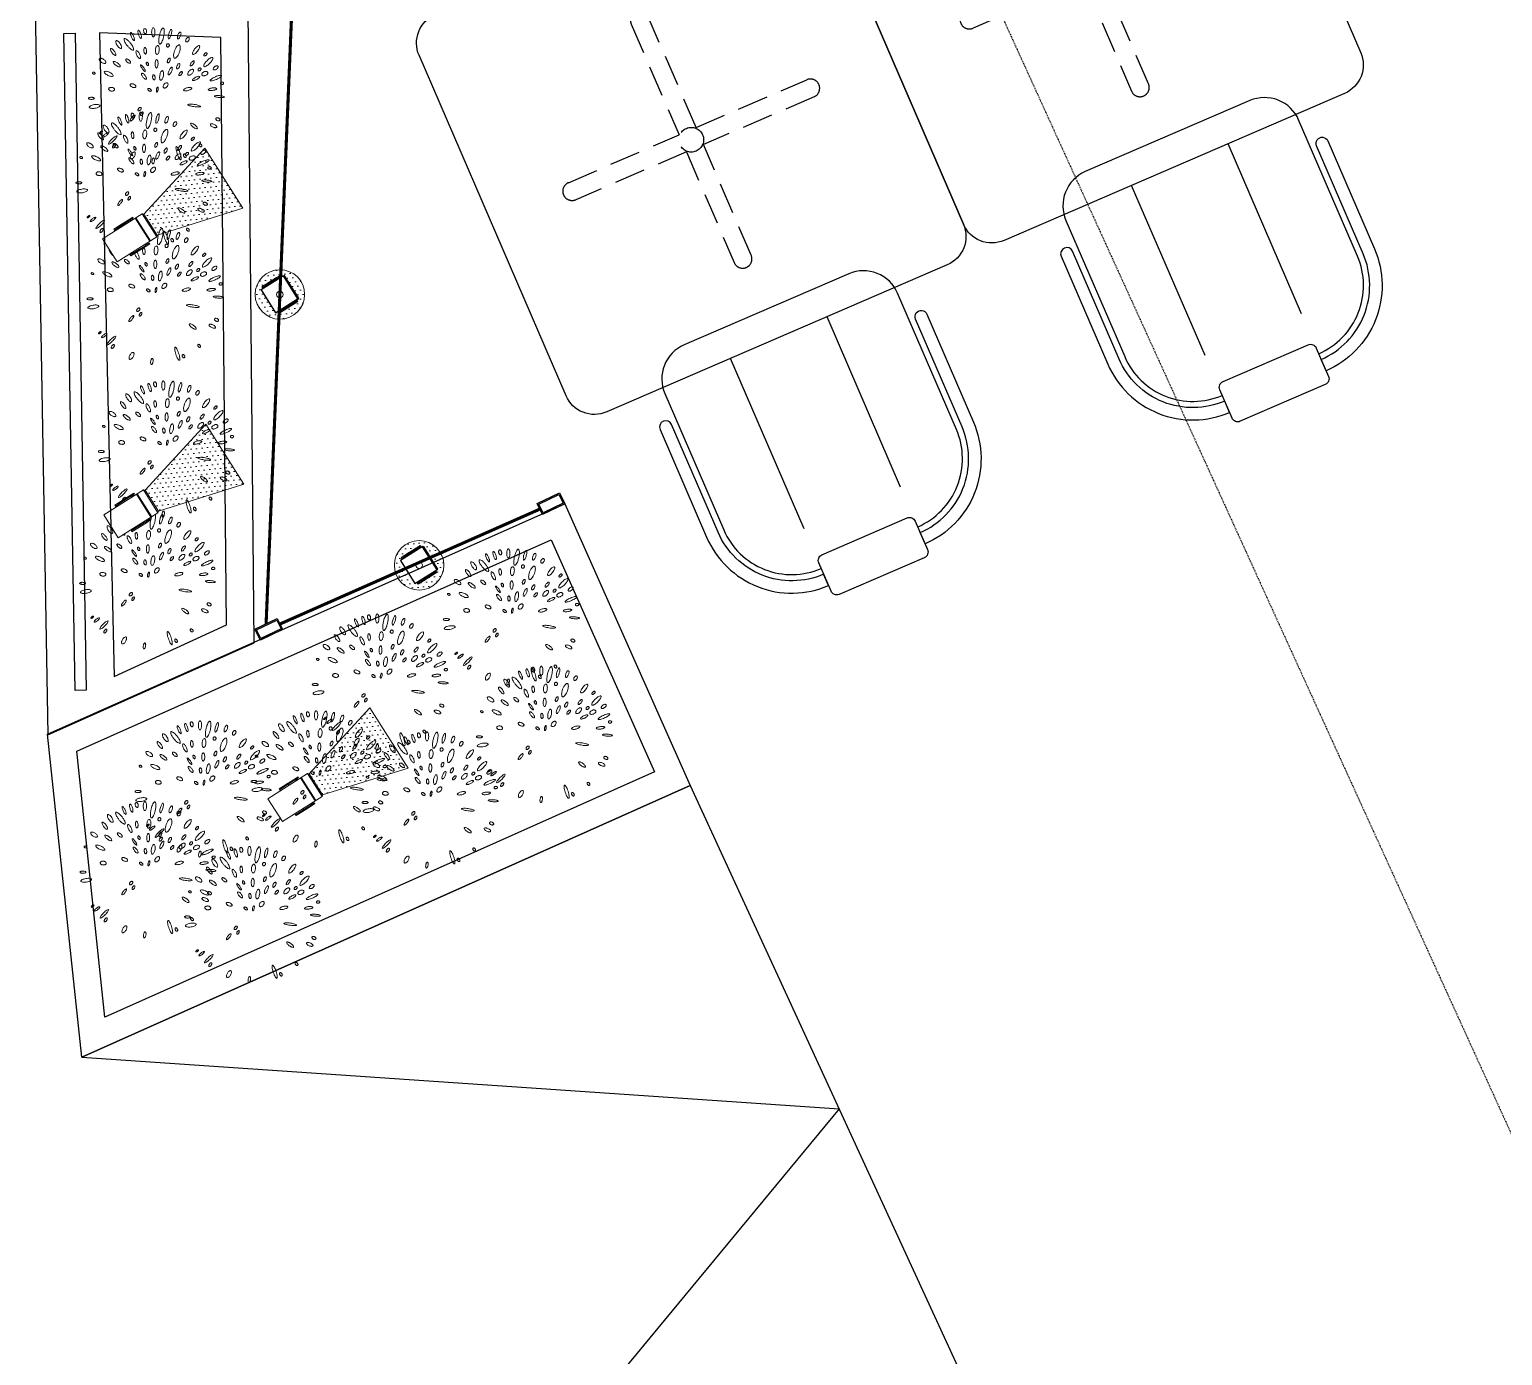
# Model space of a CAD drawing. Header units: millimetres. Extents: x 2562 to 7288, y 778 to 5635.
# Drawn here: x 3466.4 to 3704.7, y 1514.9 to 1729.4 of the extents above; entities that cross this region are included whole.
import ezdxf

# ---------------------------------------------------------------- set-up
doc = ezdxf.new("R2010")
doc.units = ezdxf.units.MM
doc.set_wipeout_variables(frame=1)
doc.linetypes.add('HIDDEN', pattern=[0.375, 0.25, -0.125])
doc.linetypes.add('x-ref_base plan 1$0$C2-A104-16$0$HIDDEN', pattern=[0.375, 0.25, -0.125])
for name, color, linetype in [('0-gnl-gor2', 6, 'Continuous'), ('0-gnl-gor3', 252, 'Continuous'), ('0-gnl-gor5', 254, 'Continuous'), ('0-gnl-merdiven', 6, 'Continuous'), ('0-gnl-ust', 191, 'HIDDEN'), ('2-tef-aksesuar', 30, 'Continuous'), ('2-tef-sabit', 251, 'Continuous'), ('yeni string aydinlatma', 30, 'Continuous')]:
    doc.layers.add(name, color=color, linetype=linetype)
doc.layers.add('ONOFF_LI-11', color=7, linetype='Continuous', lineweight=0, true_color=0xcc33a1)
doc.layers.add('x-ref_base plan 1$0$SHG-LANDSCAPING', color=252, linetype='Continuous', lineweight=18)
doc.linetypes.add('ZIGZAG', pattern='A,0.00254,-5.08,[131,ltypeshp.shx,S=5.08,R=0,X=-5.08,Y=0],-10.16,[131,ltypeshp.shx,S=5.08,R=180,X=5.08,Y=0],-5.08', length=20.32254)

# ---------------------------------------------------------------- blocks, each defined once
blk = doc.blocks.new('LI-11')
blk.add_wipeout([(-2.2, 3.19), (2.2, 3.19), (2.2, 0.81), (2.56, 0.81), (2.56, -2.83), (2.41, -2.83), (2.41, -2.56), (2.2, -2.56), (2.2, -4.41), (2, -4.61), (-2, -4.61), (-2.2, -4.41), (-2.2, -2.61), (-2.4, -2.61), (-2.4, -2.83), (-2.55, -2.83), (-2.56, 0.81), (-2.2, 0.81)]).dxf.layer = 'ONOFF_LI-11'
at = {"layer": 'ONOFF_LI-11', "ltscale": 3, "true_color": 0xf4cd0b}
h = blk.add_hatch(dxfattribs=at)
h.set_pattern_fill('DOTS', color=40, scale=0.5)
h.paths.add_polyline_path([(-5.75, -18.62), (5.75, -18.62), (2, -4.61), (-2, -4.61)])
at = {"layer": 'ONOFF_LI-11', "color": 251, "ltscale": 3}
for p, q in [((-2.2, 0.81), (-2.56, 0.81)), ((-2.56, 0.81), (-2.56, -0.81)), ((2.2, 0.81), (2.56, 0.81)), ((2.56, 0.81), (2.56, -0.81)), ((-2.2, -0.81), (-2.39, -0.81)), ((2.2, -0.81), (2.39, -0.81)), ((2.41, -1.95), (2.56, -1.95))]:
    blk.add_line(p, q, dxfattribs=at)
at = {"layer": 'ONOFF_LI-11', "ltscale": 3}
for points in [[(2.2, -4.41), (2.2, 3.19), (-2.2, 3.19), (-2.2, -4.41)], [(-2.2, -3.06), (2.2, -3.06)], [(-2.2, -3.21), (2.2, -3.21)], [(-2.2, -4.41), (2.2, -4.41)], [(-2, -4.61), (-2.2, -4.41)], [(-2, -4.61), (2, -4.61)], [(-2, -4.61), (2, -4.61)], [(2, -4.61), (2.2, -4.41)]]:
    blk.add_lwpolyline(points, dxfattribs=at)
at = {"layer": 'ONOFF_LI-11', "color": 251, "ltscale": 3}
for points in [[(-2.56, -1.95), (-2.56, 0.81)], [(-2.41, -1.95), (-2.38, 0.81)], [(2.41, -1.95), (2.38, 0.81)], [(2.56, -1.95), (2.56, 0.81)]]:
    blk.add_lwpolyline(points, dxfattribs=at)
for points in [[(-2.55, -2.83), (-2.4, -2.83), (-2.4, -1.95), (-2.55, -1.95)], [(-2.4, -2.21), (-2.2, -2.21), (-2.2, -2.61), (-2.4, -2.61)], [(2.2, -2.26), (2.41, -2.26), (2.41, -2.56), (2.2, -2.56)], [(2.41, -1.95), (2.56, -1.95), (2.56, -2.83), (2.41, -2.83)]]:
    blk.add_lwpolyline(points, close=True, dxfattribs=at)
at = {"layer": 'ONOFF_LI-11', "color": 40, "ltscale": 3, "true_color": 0xf4cd0b}
blk.add_lwpolyline([(-5.75, -18.62), (5.75, -18.62), (2, -4.61), (-2, -4.61), (-5.75, -18.62)], dxfattribs=at)
blk = doc.blocks.new('BP_Abelia grandiflora')
at = {"layer": '0-gnl-gor5', "lineweight": 9}
for points in [[(-0.0949, 0.2077, 0.206976), (-0.0962, 0.2062, 0.096084), (-0.0969, 0.2021, 0.052894), (-0.0962, 0.1976, 0.039992), (-0.0943, 0.1919, 0.039992), (-0.0914, 0.1866, 0.052894), (-0.0886, 0.183, 0.096084), (-0.0851, 0.1807, 0.206976), (-0.0831, 0.1807, 0.206976), (-0.0818, 0.1821, 0.096084), (-0.0811, 0.1862, 0.052894), (-0.0818, 0.1908, 0.039992), (-0.0837, 0.1965, 0.039992), (-0.0866, 0.2018, 0.052894), (-0.0894, 0.2054, 0.096084), (-0.0929, 0.2077, 0.206976)], [(-0.0624, 0.1861, 0.029169), (-0.0573, 0.1778, 0.03978), (-0.0528, 0.1723, 0.081053), (-0.0476, 0.1685, 0.247796), (-0.0454, 0.1685, 0.247796), (-0.0441, 0.1704, 0.081053), (-0.0445, 0.1768, 0.03978), (-0.0466, 0.1836, 0.029169), (-0.0507, 0.1924, 0.029169), (-0.0558, 0.2006, 0.03978), (-0.0603, 0.2061, 0.081053), (-0.0655, 0.21, 0.247796), (-0.0677, 0.2099, 0.247796), (-0.0689, 0.2081, 0.081053), (-0.0686, 0.2016, 0.03978), (-0.0665, 0.1949, 0.029169)], [(-0.0439, 0.2257, 0.261938), (-0.0448, 0.2249, 0.075007), (-0.0454, 0.2211, 0.035692), (-0.0451, 0.2169, 0.025978), (-0.044, 0.2111, 0.025978), (-0.0423, 0.2055, 0.035692), (-0.0406, 0.2017, 0.075007), (-0.0383, 0.1986, 0.261938), (-0.0372, 0.1982, 0.261938), (-0.0363, 0.199, 0.075007), (-0.0357, 0.2029, 0.035692), (-0.036, 0.2071, 0.025978), (-0.0371, 0.2128, 0.025978), (-0.0388, 0.2184, 0.035692), (-0.0405, 0.2223, 0.075007), (-0.0428, 0.2254, 0.261938)], [(-0.0182, 0.2289, 0.243416), (-0.0193, 0.2281, 0.082852), (-0.0205, 0.2245, 0.04109), (-0.0209, 0.2203, 0.030206), (-0.0205, 0.2146, 0.030206), (-0.0194, 0.209, 0.04109), (-0.018, 0.205, 0.082852), (-0.0159, 0.2019, 0.243416), (-0.0146, 0.2014, 0.243416), (-0.0135, 0.2022, 0.082852), (-0.0123, 0.2058, 0.04109), (-0.012, 0.21, 0.030206), (-0.0124, 0.2157, 0.030206), (-0.0135, 0.2213, 0.04109), (-0.0149, 0.2252, 0.082852), (-0.0169, 0.2284, 0.243416)], [(0.0025, 0.2302, 0.154562), (0.0008, 0.2297, 0.106795), (-0.0008, 0.2278, 0.073326), (-0.0017, 0.2253, 0.059836), (-0.002, 0.222, 0.059836), (-0.0016, 0.2187, 0.073326), (-0.0005, 0.2163, 0.106795), (0.0013, 0.2145, 0.154562), (0.003, 0.214, 0.154562), (0.0046, 0.2146, 0.106795), (0.0063, 0.2165, 0.073326), (0.0072, 0.219, 0.059836), (0.0075, 0.2223, 0.059836), (0.007, 0.2255, 0.073326), (0.0059, 0.228, 0.106795), (0.0042, 0.2298, 0.154562)], [(0.0309, 0.2284, 0.217322), (0.0291, 0.228, 0.092688), (0.0264, 0.2249, 0.049364), (0.0246, 0.2208, 0.036974), (0.023, 0.215, 0.036974), (0.0223, 0.209, 0.049364), (0.0226, 0.2045, 0.092688), (0.024, 0.2006, 0.217322), (0.0255, 0.1996, 0.217322), (0.0273, 0.2, 0.092688), (0.03, 0.2031, 0.049364), (0.0318, 0.2072, 0.036974), (0.0334, 0.213, 0.036974), (0.0341, 0.219, 0.049364), (0.0338, 0.2235, 0.092688), (0.0324, 0.2274, 0.217322)], [(0.0625, 0.2217, 0.256191), (0.0601, 0.2214, 0.077505), (0.0549, 0.2164, 0.037329), (0.0505, 0.2097, 0.027247), (0.0458, 0.1998, 0.027247), (0.0422, 0.1895, 0.037329), (0.0406, 0.1816, 0.077505), (0.0407, 0.1744, 0.256191), (0.0422, 0.1726, 0.256191), (0.0445, 0.1728, 0.077505), (0.0497, 0.1779, 0.037329), (0.0541, 0.1846, 0.027247), (0.0588, 0.1944, 0.027247), (0.0624, 0.2048, 0.037329), (0.0641, 0.2126, 0.077505), (0.0639, 0.2199, 0.256191)], [(0.0872, 0.2131, 0.259831), (0.0859, 0.213, 0.07593), (0.0827, 0.2101, 0.036288), (0.0799, 0.2062, 0.026439), (0.0768, 0.2004, 0.026439), (0.0743, 0.1943, 0.036288), (0.0731, 0.1897, 0.07593), (0.0729, 0.1854, 0.259831), (0.0737, 0.1843, 0.259831), (0.0751, 0.1844, 0.07593), (0.0783, 0.1873, 0.036288), (0.0811, 0.1912, 0.026439), (0.0842, 0.197, 0.026439), (0.0866, 0.203, 0.036288), (0.0879, 0.2077, 0.07593), (0.088, 0.212, 0.259831)], [(0.1147, 0.1991, 0.205663), (0.1132, 0.1993, 0.096491), (0.1103, 0.1979, 0.053352), (0.1077, 0.1954, 0.040391), (0.105, 0.1915, 0.040391), (0.1029, 0.1873, 0.053352), (0.102, 0.1838, 0.096491), (0.1021, 0.1806, 0.205663), (0.103, 0.1793, 0.205663), (0.1046, 0.1791, 0.096491), (0.1075, 0.1806, 0.053352), (0.1101, 0.1831, 0.040391), (0.1128, 0.1869, 0.040391), (0.1148, 0.1912, 0.053352), (0.1158, 0.1946, 0.096491), (0.1157, 0.1979, 0.205663)], [(-0.1584, 0.1599, 0.17972), (-0.1593, 0.158, 0.103229), (-0.1587, 0.1544, 0.062965), (-0.157, 0.151, 0.049171), (-0.1537, 0.1471, 0.049171), (-0.1498, 0.144, 0.062965), (-0.1463, 0.1423, 0.103229), (-0.1427, 0.1419, 0.17972), (-0.1408, 0.1428, 0.17972), (-0.14, 0.1447, 0.103229), (-0.1405, 0.1483, 0.062965), (-0.1423, 0.1518, 0.049171), (-0.1455, 0.1556, 0.049171), (-0.1494, 0.1587, 0.062965), (-0.1529, 0.1604, 0.103229), (-0.1565, 0.1608, 0.17972)], [(-0.1169, 0.1861, 0.228205), (-0.1179, 0.1848, 0.088786), (-0.1179, 0.181, 0.045809), (-0.1169, 0.177, 0.034018), (-0.1147, 0.1718, 0.034018), (-0.1117, 0.167, 0.045809), (-0.109, 0.1638, 0.088786), (-0.1059, 0.1617, 0.228205), (-0.1043, 0.1617, 0.228205), (-0.1034, 0.163, 0.088786), (-0.1033, 0.1668, 0.045809), (-0.1044, 0.1708, 0.034018), (-0.1066, 0.176, 0.034018), (-0.1095, 0.1808, 0.045809), (-0.1123, 0.184, 0.088786), (-0.1154, 0.1861, 0.228205)], [(-0.1156, 0.1428, 0.225102), (-0.1162, 0.1413, 0.08993), (-0.1152, 0.1376, 0.046807), (-0.1131, 0.134, 0.03484), (-0.1095, 0.1297, 0.03484), (-0.1053, 0.1259, 0.046807), (-0.1018, 0.1236, 0.08993), (-0.0982, 0.1225, 0.225102), (-0.0967, 0.123, 0.225102), (-0.0961, 0.1245, 0.08993), (-0.0971, 0.1282, 0.046807), (-0.0992, 0.1318, 0.03484), (-0.1028, 0.1361, 0.03484), (-0.1069, 0.1399, 0.046807), (-0.1104, 0.1422, 0.08993), (-0.1141, 0.1433, 0.225102)], [(-0.0742, 0.1435, 0.185857), (-0.075, 0.1421, 0.10188), (-0.0748, 0.1393, 0.060594), (-0.0736, 0.1365, 0.046923), (-0.0714, 0.1332, 0.046923), (-0.0686, 0.1304, 0.060594), (-0.066, 0.1288, 0.10188), (-0.0633, 0.1281, 0.185857), (-0.0618, 0.1286, 0.185857), (-0.061, 0.13, 0.10188), (-0.0612, 0.1328, 0.060594), (-0.0623, 0.1357, 0.046923), (-0.0646, 0.1389, 0.046923), (-0.0674, 0.1417, 0.060594), (-0.07, 0.1434, 0.10188), (-0.0727, 0.144, 0.185857)], [(-0.0361, 0.1647, 0.224678), (-0.0373, 0.1636, 0.090084), (-0.0382, 0.1598, 0.046944), (-0.0381, 0.1555, 0.034953), (-0.0369, 0.1499, 0.034953), (-0.035, 0.1445, 0.046944), (-0.0329, 0.1407, 0.090084), (-0.0301, 0.1379, 0.224678), (-0.0285, 0.1376, 0.224678), (-0.0273, 0.1387, 0.090084), (-0.0264, 0.1425, 0.046944), (-0.0265, 0.1468, 0.034953), (-0.0277, 0.1525, 0.034953), (-0.0296, 0.1579, 0.046944), (-0.0317, 0.1617, 0.090084), (-0.0345, 0.1644, 0.224678)], [(-0.0073, 0.1703, 0.208148), (-0.0086, 0.1698, 0.095716), (-0.0104, 0.1674, 0.052486), (-0.0115, 0.1642, 0.039639), (-0.0122, 0.1599, 0.039639), (-0.0122, 0.1556, 0.052486), (-0.0116, 0.1523, 0.095716), (-0.0102, 0.1497, 0.208148), (-0.0089, 0.149, 0.208148), (-0.0075, 0.1495, 0.095716), (-0.0058, 0.1519, 0.052486), (-0.0047, 0.155, 0.039639), (-0.004, 0.1593, 0.039639), (-0.004, 0.1637, 0.052486), (-0.0046, 0.1669, 0.095716), (-0.006, 0.1696, 0.208148)], [(0.0349, 0.1693, 0.191592), (0.0327, 0.169, 0.100474), (0.0295, 0.1664, 0.058435), (0.0271, 0.1626, 0.044925), (0.0251, 0.1571, 0.044925), (0.0241, 0.1513, 0.058435), (0.0242, 0.1468, 0.100474), (0.0257, 0.1429, 0.191592), (0.0274, 0.1416, 0.191592), (0.0296, 0.1419, 0.100474), (0.0328, 0.1445, 0.058435), (0.0352, 0.1483, 0.044925), (0.0372, 0.1538, 0.044925), (0.0382, 0.1596, 0.058435), (0.0381, 0.1641, 0.100474), (0.0366, 0.1679, 0.191592)], [(0.0696, 0.1689, 0.110174), (0.0678, 0.1694, 0.102587), (0.0658, 0.169, 0.093413), (0.0641, 0.1678, 0.08782), (0.0629, 0.1661, 0.08782), (0.0623, 0.164, 0.093413), (0.0624, 0.162, 0.102587), (0.0634, 0.1602, 0.110174), (0.0648, 0.159, 0.110174), (0.0666, 0.1586, 0.102587), (0.0686, 0.159, 0.093413), (0.0703, 0.1601, 0.08782), (0.0716, 0.1619, 0.08782), (0.0722, 0.1639, 0.093413), (0.072, 0.166, 0.102587), (0.0711, 0.1678, 0.110174)], [(0.1041, 0.1589, 0.219849), (0.1013, 0.1592, 0.09181), (0.0958, 0.156, 0.048525), (0.0909, 0.1509, 0.036269), (0.0857, 0.1431, 0.036269), (0.0816, 0.1346, 0.048525), (0.0797, 0.1279, 0.09181), (0.0797, 0.1215, 0.219849), (0.0813, 0.1192, 0.219849), (0.084, 0.119, 0.09181), (0.0896, 0.1222, 0.048525), (0.0944, 0.1273, 0.036269), (0.0997, 0.1351, 0.036269), (0.1038, 0.1435, 0.048525), (0.1057, 0.1503, 0.09181), (0.1057, 0.1567, 0.219849)], [(0.1382, 0.1775, 0.15118), (0.1365, 0.1782, 0.106997), (0.134, 0.1779, 0.074795), (0.1316, 0.1766, 0.061485), (0.1292, 0.1743, 0.061485), (0.1274, 0.1716, 0.074795), (0.1266, 0.169, 0.106997), (0.1268, 0.1664, 0.15118), (0.1278, 0.1649, 0.15118), (0.1295, 0.1642, 0.106997), (0.132, 0.1645, 0.074795), (0.1344, 0.1658, 0.061485), (0.1368, 0.1681, 0.061485), (0.1386, 0.1708, 0.074795), (0.1394, 0.1734, 0.106997), (0.1392, 0.176, 0.15118)], [(0.1675, 0.1451, 0.224459), (0.1656, 0.1458, 0.090164), (0.1609, 0.1447, 0.047015), (0.1562, 0.1421, 0.035012), (0.1506, 0.1377, 0.035012), (0.1457, 0.1326, 0.047015), (0.1427, 0.1282, 0.090164), (0.1412, 0.1236, 0.224459), (0.1418, 0.1216, 0.224459), (0.1437, 0.1209, 0.090164), (0.1484, 0.122, 0.047015), (0.153, 0.1245, 0.035012), (0.1586, 0.129, 0.035012), (0.1635, 0.1341, 0.047015), (0.1665, 0.1385, 0.090164), (0.1681, 0.1431, 0.224459)], [(-0.1882, 0.1194, 0.136055), (-0.1885, 0.1183, 0.10695), (-0.1881, 0.1168, 0.081551), (-0.1873, 0.1156, 0.069671), (-0.1859, 0.1145, 0.069671), (-0.1842, 0.1138, 0.081551), (-0.1827, 0.1137, 0.10695), (-0.1813, 0.1141, 0.136055), (-0.1805, 0.1149, 0.136055), (-0.1802, 0.116, 0.10695), (-0.1805, 0.1174, 0.081551), (-0.1814, 0.1187, 0.069671), (-0.1828, 0.1198, 0.069671), (-0.1844, 0.1204, 0.081551), (-0.1859, 0.1206, 0.10695), (-0.1873, 0.1202, 0.136055)], [(-0.1503, 0.1158, 0.222164), (-0.1506, 0.1139, 0.090991), (-0.1487, 0.1099, 0.047763), (-0.1455, 0.1062, 0.035633), (-0.1404, 0.102, 0.035633), (-0.1348, 0.0986, 0.047763), (-0.1302, 0.0968, 0.090991), (-0.1258, 0.0964, 0.222164), (-0.1242, 0.0973, 0.222164), (-0.1238, 0.0992, 0.090991), (-0.1257, 0.1032, 0.047763), (-0.1289, 0.1069, 0.035633), (-0.134, 0.1111, 0.035633), (-0.1396, 0.1145, 0.047763), (-0.1442, 0.1163, 0.090991), (-0.1486, 0.1167, 0.222164)], [(-0.0304, 0.1171, 0.270783), (-0.0309, 0.1163, 0.071066), (-0.0307, 0.1129, 0.033234), (-0.0297, 0.1092, 0.024094), (-0.0277, 0.1044, 0.024094), (-0.0252, 0.0997, 0.033234), (-0.0231, 0.0966, 0.071066), (-0.0205, 0.0942, 0.270783), (-0.0196, 0.0941, 0.270783), (-0.019, 0.0949, 0.071066), (-0.0193, 0.0984, 0.033234), (-0.0203, 0.1021, 0.024094), (-0.0223, 0.1069, 0.024094), (-0.0248, 0.1115, 0.033234), (-0.0269, 0.1146, 0.071066), (-0.0294, 0.117, 0.270783)], [(-0.0097, 0.1225, 0.164937), (-0.0107, 0.1219, 0.10574), (-0.0115, 0.1203, 0.068929), (-0.0118, 0.1184, 0.055121), (-0.0115, 0.1159, 0.055121), (-0.0107, 0.1136, 0.068929), (-0.0096, 0.112, 0.10574), (-0.0081, 0.1109, 0.164937), (-0.007, 0.1108, 0.164937), (-0.006, 0.1114, 0.10574), (-0.0051, 0.113, 0.068929), (-0.0049, 0.115, 0.055121), (-0.0051, 0.1174, 0.055121), (-0.006, 0.1197, 0.068929), (-0.007, 0.1213, 0.10574), (-0.0085, 0.1224, 0.164937)], [(0.0237, 0.1248, 0.221241), (0.0221, 0.1244, 0.091319), (0.0196, 0.1216, 0.048066), (0.0178, 0.1178, 0.035885), (0.0163, 0.1124, 0.035885), (0.0156, 0.1069, 0.048066), (0.0158, 0.1028, 0.091319), (0.017, 0.0992, 0.221241), (0.0183, 0.0982, 0.221241), (0.0199, 0.0986, 0.091319), (0.0224, 0.1014, 0.048066), (0.0241, 0.1052, 0.035885), (0.0256, 0.1105, 0.035885), (0.0263, 0.1161, 0.048066), (0.0262, 0.1202, 0.091319), (0.025, 0.1238, 0.221241)], [(0.0661, 0.1221, 0.181524), (0.0647, 0.1224, 0.10285), (0.0625, 0.1216, 0.062262), (0.0604, 0.12, 0.048498), (0.0583, 0.1175, 0.048498), (0.0568, 0.1145, 0.062262), (0.0561, 0.1121, 0.10285), (0.0562, 0.1097, 0.181524), (0.057, 0.1086, 0.181524), (0.0584, 0.1082, 0.10285), (0.0606, 0.109, 0.062262), (0.0627, 0.1106, 0.048498), (0.0648, 0.1132, 0.048498), (0.0663, 0.1161, 0.062262), (0.067, 0.1186, 0.10285), (0.0669, 0.121, 0.181524)], [(0.094, 0.0995, 0.190551), (0.0926, 0.0999, 0.100739), (0.0901, 0.0991, 0.058823), (0.0878, 0.0973, 0.045281), (0.0853, 0.0945, 0.045281), (0.0834, 0.0913, 0.058823), (0.0825, 0.0885, 0.100739), (0.0824, 0.0859, 0.190551), (0.0832, 0.0847, 0.190551), (0.0846, 0.0843, 0.100739), (0.0871, 0.0852, 0.058823), (0.0894, 0.0869, 0.045281), (0.0919, 0.0897, 0.045281), (0.0938, 0.0929, 0.058823), (0.0947, 0.0957, 0.100739), (0.0948, 0.0983, 0.190551)], [(0.1418, 0.0995, 0.211516), (0.1406, 0.1001, 0.094634), (0.1379, 0.0995, 0.051326), (0.1352, 0.098, 0.038641), (0.132, 0.0955, 0.038641), (0.1293, 0.0925, 0.051326), (0.1277, 0.0899, 0.094634), (0.1269, 0.0872, 0.211516), (0.1274, 0.086, 0.211516), (0.1285, 0.0855, 0.094634), (0.1313, 0.0861, 0.051326), (0.134, 0.0875, 0.038641), (0.1371, 0.0901, 0.038641), (0.1398, 0.0931, 0.051326), (0.1415, 0.0957, 0.094634), (0.1422, 0.0983, 0.211516)], [(0.2035, 0.1, 0.241866), (0.2017, 0.1009, 0.08348), (0.1962, 0.1001, 0.041558), (0.1905, 0.0976, 0.030579), (0.1834, 0.0932, 0.030579), (0.1768, 0.088, 0.041558), (0.1726, 0.0835, 0.08348), (0.1699, 0.0786, 0.241866), (0.1702, 0.0766, 0.241866), (0.172, 0.0756, 0.08348), (0.1775, 0.0765, 0.041558), (0.1832, 0.0789, 0.030579), (0.1903, 0.0833, 0.030579), (0.1969, 0.0886, 0.041558), (0.2011, 0.0931, 0.08348), (0.2038, 0.098, 0.241866)], [(0.1873, 0.118, 0.167836), (0.1863, 0.1188, 0.105336), (0.1844, 0.119, 0.067731), (0.1823, 0.1185, 0.053888), (0.18, 0.1173, 0.053888), (0.178, 0.1156, 0.067731), (0.1767, 0.1139, 0.105336), (0.1762, 0.112, 0.167836), (0.1765, 0.1108, 0.167836), (0.1775, 0.1101, 0.105336), (0.1794, 0.1099, 0.067731), (0.1815, 0.1103, 0.053888), (0.1838, 0.1116, 0.053888), (0.1858, 0.1133, 0.067731), (0.1871, 0.1149, 0.105336), (0.1876, 0.1168, 0.167836)], [(-0.1458, 0.0585, 0.14574), (-0.1458, 0.0563, 0.107166), (-0.1443, 0.0536, 0.077192), (-0.1418, 0.0515, 0.064269), (-0.1383, 0.05, 0.064269), (-0.1344, 0.0494, 0.077192), (-0.1312, 0.0498, 0.107166), (-0.1285, 0.0512, 0.14574), (-0.1273, 0.0531, 0.14574), (-0.1273, 0.0554, 0.107166), (-0.1288, 0.0581, 0.077192), (-0.1313, 0.0601, 0.064269), (-0.1348, 0.0617, 0.064269), (-0.1387, 0.0623, 0.077192), (-0.1419, 0.0619, 0.107166), (-0.1446, 0.0604, 0.14574)], [(-0.0748, 0.0608, 0.17178), (-0.0753, 0.059, 0.104715), (-0.0743, 0.0561, 0.066124), (-0.0723, 0.0535, 0.052265), (-0.0692, 0.0509, 0.052265), (-0.0655, 0.0491, 0.066124), (-0.0623, 0.0483, 0.104715), (-0.0593, 0.0486, 0.17178), (-0.0578, 0.0498, 0.17178), (-0.0574, 0.0516, 0.104715), (-0.0583, 0.0544, 0.066124), (-0.0603, 0.057, 0.052265), (-0.0635, 0.0596, 0.052265), (-0.0672, 0.0615, 0.066124), (-0.0703, 0.0622, 0.104715), (-0.0733, 0.0619, 0.17178)], [(-0.0318, 0.0896, 0.218092), (-0.0326, 0.0885, 0.092422), (-0.0328, 0.0851, 0.049107), (-0.0319, 0.0815, 0.036758), (-0.0299, 0.077, 0.036758), (-0.0273, 0.0729, 0.049107), (-0.0248, 0.0701, 0.092422), (-0.022, 0.0684, 0.218092), (-0.0205, 0.0685, 0.218092), (-0.0196, 0.0696, 0.092422), (-0.0195, 0.073, 0.049107), (-0.0203, 0.0766, 0.036758), (-0.0223, 0.0811, 0.036758), (-0.025, 0.0852, 0.049107), (-0.0274, 0.088, 0.092422), (-0.0303, 0.0897, 0.218092)], [(0.0052, 0.0784, 0.182227), (0.0039, 0.0779, 0.102698), (0.0023, 0.0761, 0.061989), (0.0013, 0.0736, 0.048238), (0.0008, 0.0702, 0.048238), (0.001, 0.0668, 0.061989), (0.0017, 0.0643, 0.102698), (0.003, 0.0623, 0.182227), (0.0043, 0.0617, 0.182227), (0.0056, 0.0621, 0.102698), (0.0072, 0.064, 0.061989), (0.0082, 0.0665, 0.048238), (0.0087, 0.0698, 0.048238), (0.0085, 0.0732, 0.061989), (0.0079, 0.0758, 0.102698), (0.0065, 0.0778, 0.182227)], [(0.0359, 0.0865, 0.213517), (0.0338, 0.0863, 0.093974), (0.0304, 0.0835, 0.050644), (0.0276, 0.0795, 0.038059), (0.0249, 0.0736, 0.038059), (0.0232, 0.0674, 0.050644), (0.0227, 0.0625, 0.093974), (0.0236, 0.0581, 0.213517), (0.025, 0.0567, 0.213517), (0.0271, 0.0569, 0.093974), (0.0305, 0.0597, 0.050644), (0.0333, 0.0637, 0.038059), (0.036, 0.0696, 0.038059), (0.0377, 0.0759, 0.050644), (0.0382, 0.0807, 0.093974), (0.0373, 0.0851, 0.213517)], [(0.0679, 0.0919, 0.234361), (0.0665, 0.0921, 0.086447), (0.0632, 0.0903, 0.043866), (0.0603, 0.0875, 0.032434), (0.0569, 0.0832, 0.032434), (0.0542, 0.0785, 0.043866), (0.0527, 0.0747, 0.086447), (0.0523, 0.071, 0.234361), (0.053, 0.0698, 0.234361), (0.0544, 0.0696, 0.086447), (0.0576, 0.0714, 0.043866), (0.0606, 0.0742, 0.032434), (0.0639, 0.0785, 0.032434), (0.0667, 0.0832, 0.043866), (0.0681, 0.087, 0.086447), (0.0686, 0.0907, 0.234361)], [(0.0981, 0.0721, 0.189405), (0.0969, 0.0727, 0.101026), (0.0946, 0.0725, 0.059252), (0.0923, 0.0715, 0.045676), (0.0897, 0.0696, 0.045676), (0.0874, 0.0673, 0.059252), (0.086, 0.0651, 0.101026), (0.0855, 0.0629, 0.189405), (0.0859, 0.0617, 0.189405), (0.087, 0.0611, 0.101026), (0.0893, 0.0613, 0.059252), (0.0916, 0.0623, 0.045676), (0.0943, 0.0642, 0.045676), (0.0966, 0.0665, 0.059252), (0.0979, 0.0686, 0.101026), (0.0985, 0.0709, 0.189405)], [(0.1346, 0.0725, 0.173385), (0.1328, 0.0738, 0.104439), (0.1293, 0.0741, 0.065477), (0.1255, 0.0731, 0.051621), (0.1212, 0.0708, 0.051621), (0.1175, 0.0676, 0.065477), (0.1152, 0.0645, 0.104439), (0.1142, 0.0611, 0.173385), (0.1147, 0.059, 0.173385), (0.1165, 0.0577, 0.104439), (0.1201, 0.0574, 0.065477), (0.1238, 0.0584, 0.051621), (0.1281, 0.0607, 0.051621), (0.1318, 0.0639, 0.065477), (0.1341, 0.067, 0.104439), (0.1351, 0.0704, 0.173385)], [(0.1513, 0.0468, 0.242243), (0.1503, 0.0477, 0.083327), (0.1468, 0.0483, 0.041444), (0.1429, 0.0479, 0.030488), (0.1377, 0.0467, 0.030488), (0.1327, 0.0448, 0.041444), (0.1293, 0.0429, 0.083327), (0.1267, 0.0404, 0.242243), (0.1265, 0.0392, 0.242243), (0.1274, 0.0382, 0.083327), (0.1309, 0.0377, 0.041444), (0.1348, 0.0381, 0.030488), (0.14, 0.0393, 0.030488), (0.145, 0.0412, 0.041444), (0.1484, 0.0431, 0.083327), (0.151, 0.0456, 0.242243)], [(0.1594, 0.073, 0.141068), (0.1582, 0.0738, 0.107148), (0.1564, 0.0742, 0.079281), (0.1545, 0.0738, 0.066799), (0.1524, 0.0727, 0.066799), (0.1507, 0.0711, 0.079281), (0.1497, 0.0694, 0.107148), (0.1494, 0.0676, 0.141068), (0.1499, 0.0662, 0.141068), (0.151, 0.0653, 0.107148), (0.1529, 0.065, 0.079281), (0.1548, 0.0654, 0.066799), (0.1569, 0.0665, 0.066799), (0.1586, 0.0681, 0.079281), (0.1596, 0.0698, 0.107148), (0.1598, 0.0716, 0.141068)], [(0.1792, 0.0558, 0.150587), (0.178, 0.0578, 0.107025), (0.1752, 0.0595, 0.075054), (0.1717, 0.06, 0.06178), (0.1675, 0.0595, 0.06178), (0.1636, 0.058, 0.075054), (0.1608, 0.056, 0.107025), (0.1591, 0.0532, 0.150587), (0.1589, 0.0509, 0.150587), (0.1601, 0.0489, 0.107025), (0.163, 0.0472, 0.075054), (0.1664, 0.0467, 0.06178), (0.1706, 0.0472, 0.06178), (0.1745, 0.0487, 0.075054), (0.1773, 0.0507, 0.107025), (0.1791, 0.0535, 0.150587)], [(0.2153, 0.0698, 0.167894), (0.214, 0.071, 0.105327), (0.2112, 0.0717, 0.067707), (0.2082, 0.0713, 0.053864), (0.2047, 0.0699, 0.053864), (0.2015, 0.0678, 0.067707), (0.1994, 0.0656, 0.105327), (0.1983, 0.063, 0.167894), (0.1986, 0.0612, 0.167894), (0.1999, 0.06, 0.105327), (0.2026, 0.0594, 0.067707), (0.2056, 0.0598, 0.053864), (0.2092, 0.0611, 0.053864), (0.2124, 0.0632, 0.067707), (0.2144, 0.0654, 0.105327), (0.2155, 0.068, 0.167894)], [(-0.2179, 0.0108, 0.226996), (-0.2171, 0.009, 0.089235), (-0.2128, 0.0066, 0.046197), (-0.2076, 0.0053, 0.034337), (-0.2004, 0.0047, 0.034337), (-0.1932, 0.0051, 0.046197), (-0.188, 0.0062, 0.089235), (-0.1836, 0.0085, 0.226996), (-0.1827, 0.0103, 0.226996), (-0.1836, 0.0121, 0.089235), (-0.1878, 0.0145, 0.046197), (-0.1931, 0.0158, 0.034337), (-0.2003, 0.0164, 0.034337), (-0.2075, 0.016, 0.046197), (-0.2127, 0.0149, 0.089235), (-0.217, 0.0126, 0.226996)], [(-0.2157, 0.0401, 0.218506), (-0.2154, 0.0389, 0.092278), (-0.2133, 0.0371, 0.048969), (-0.2106, 0.0359, 0.036642), (-0.2068, 0.0349, 0.036642), (-0.2029, 0.0344, 0.048969), (-0.1999, 0.0346, 0.092278), (-0.1974, 0.0355, 0.218506), (-0.1967, 0.0365, 0.218506), (-0.197, 0.0376, 0.092278), (-0.199, 0.0394, 0.048969), (-0.2017, 0.0406, 0.036642), (-0.2055, 0.0416, 0.036642), (-0.2095, 0.0421, 0.048969), (-0.2124, 0.0419, 0.092278), (-0.215, 0.041, 0.218506)], [(-0.0205, 0.0374, 0.159367), (-0.0211, 0.0362, 0.106385), (-0.0211, 0.0342, 0.071268), (-0.0202, 0.0322, 0.05759), (-0.0187, 0.0301, 0.05759), (-0.0166, 0.0284, 0.071268), (-0.0147, 0.0275, 0.106385), (-0.0127, 0.0273, 0.159367), (-0.0115, 0.0279, 0.159367), (-0.0108, 0.0291, 0.106385), (-0.0109, 0.0311, 0.071268), (-0.0117, 0.0331, 0.05759), (-0.0133, 0.0352, 0.05759), (-0.0153, 0.0369, 0.071268), (-0.0173, 0.0378, 0.106385), (-0.0193, 0.0379, 0.159367)], [(0.012, 0.0369, 0.233435), (0.0111, 0.0368, 0.086805), (0.0093, 0.0354, 0.044155), (0.0079, 0.0333, 0.032669), (0.0064, 0.0302, 0.032669), (0.0053, 0.027, 0.044155), (0.0049, 0.0245, 0.086805), (0.0051, 0.0223, 0.233435), (0.0057, 0.0216, 0.233435), (0.0066, 0.0216, 0.086805), (0.0083, 0.0231, 0.044155), (0.0097, 0.0252, 0.032669), (0.0112, 0.0282, 0.032669), (0.0123, 0.0315, 0.044155), (0.0128, 0.034, 0.086805), (0.0126, 0.0362, 0.233435)], [(0.0453, 0.0441, 0.148782), (0.0434, 0.0454, 0.107096), (0.0403, 0.0456, 0.075846), (0.0371, 0.0447, 0.062692), (0.0338, 0.0425, 0.062692), (0.031, 0.0396, 0.075846), (0.0295, 0.0367, 0.107096), (0.0291, 0.0336, 0.148782), (0.03, 0.0315, 0.148782), (0.0319, 0.0302, 0.107096), (0.035, 0.03, 0.075846), (0.0382, 0.0309, 0.062692), (0.0416, 0.0331, 0.062692), (0.0443, 0.036, 0.075846), (0.0458, 0.0389, 0.107096), (0.0462, 0.042, 0.148782)], [(0.1193, 0.0144, 0.224989), (0.1186, 0.0158, 0.089971), (0.1151, 0.0174, 0.046843), (0.1111, 0.0181, 0.03487), (0.1055, 0.0181, 0.03487), (0.1, 0.0173, 0.046843), (0.096, 0.0161, 0.089971), (0.0928, 0.014, 0.224989), (0.0922, 0.0125, 0.224989), (0.093, 0.0112, 0.089971), (0.0964, 0.0096, 0.046843), (0.1005, 0.0089, 0.03487), (0.1061, 0.0089, 0.03487), (0.1116, 0.0097, 0.046843), (0.1156, 0.0109, 0.089971), (0.1188, 0.0129, 0.224989)], [(0.1986, -0.0014, 0.244655), (0.198, -0.0002, 0.082347), (0.1947, 0.0016, 0.040717), (0.1907, 0.0027, 0.02991), (0.185, 0.0033, 0.02991), (0.1794, 0.0032, 0.040717), (0.1752, 0.0026, 0.082347), (0.1718, 0.0011, 0.244655), (0.1711, 0, 0.244655), (0.1716, -0.0013, 0.082347), (0.175, -0.0031, 0.040717), (0.179, -0.0041, 0.02991), (0.1846, -0.0047, 0.02991), (0.1903, -0.0046, 0.040717), (0.1944, -0.004, 0.082347), (0.1979, -0.0026, 0.244655)], [(0.2216, 0.0378, 0.277561), (0.2205, 0.0388, 0.067974), (0.2151, 0.0394, 0.031398), (0.209, 0.0388, 0.0227), (0.2009, 0.0372, 0.0227), (0.1929, 0.0348, 0.031398), (0.1873, 0.0324, 0.067974), (0.1828, 0.0293, 0.277561), (0.1824, 0.0279, 0.277561), (0.1834, 0.0269, 0.067974), (0.1889, 0.0263, 0.031398), (0.1949, 0.0269, 0.0227), (0.203, 0.0285, 0.0227), (0.211, 0.031, 0.031398), (0.2166, 0.0333, 0.067974), (0.2211, 0.0364, 0.277561)], [(0.2238, 0.0126, 0.132495), (0.2234, 0.014, 0.106693), (0.2222, 0.0153, 0.083176), (0.2206, 0.0161, 0.071819), (0.2184, 0.0164, 0.071819), (0.2163, 0.0161, 0.083176), (0.2146, 0.0153, 0.106693), (0.2134, 0.014, 0.132495), (0.213, 0.0126, 0.132495), (0.2134, 0.0112, 0.106693), (0.2146, 0.0098, 0.083176), (0.2163, 0.009, 0.071819), (0.2184, 0.0087, 0.071819), (0.2206, 0.009, 0.083176), (0.2222, 0.0098, 0.106693), (0.2234, 0.0112, 0.132495)], [(-0.0769, -0.0398, 0.241023), (-0.078, -0.0393, 0.083819), (-0.0811, -0.0402, 0.041814), (-0.0843, -0.042, 0.030784), (-0.0881, -0.0451, 0.030784), (-0.0915, -0.0485, 0.041814), (-0.0937, -0.0514, 0.083819), (-0.0949, -0.0545, 0.241023), (-0.0946, -0.0556, 0.241023), (-0.0935, -0.0561, 0.083819), (-0.0903, -0.0552, 0.041814), (-0.0872, -0.0534, 0.030784), (-0.0834, -0.0504, 0.030784), (-0.0799, -0.0469, 0.041814), (-0.0778, -0.044, 0.083819), (-0.0766, -0.0409, 0.241023)], [(-0.0535, -0.0192, 0.151181), (-0.0547, -0.0184, 0.106997), (-0.0568, -0.0183, 0.074794), (-0.0589, -0.0189, 0.061485), (-0.0612, -0.0203, 0.061485), (-0.063, -0.0223, 0.074794), (-0.0641, -0.0242, 0.106997), (-0.0643, -0.0263, 0.151181), (-0.0638, -0.0276, 0.151181), (-0.0625, -0.0284, 0.106997), (-0.0605, -0.0286, 0.074794), (-0.0584, -0.028, 0.061485), (-0.0561, -0.0265, 0.061485), (-0.0542, -0.0246, 0.074794), (-0.0532, -0.0226, 0.106997), (-0.0529, -0.0206, 0.151181)], [(-0.0498, -0.0342, 0.175332), (-0.0509, -0.0338, 0.104088), (-0.0528, -0.0342, 0.064698), (-0.0546, -0.0353, 0.050853), (-0.0565, -0.0372, 0.050853), (-0.058, -0.0395, 0.064698), (-0.0587, -0.0415, 0.104088), (-0.0588, -0.0434, 0.175332), (-0.0582, -0.0444, 0.175332), (-0.0571, -0.0448, 0.104088), (-0.0551, -0.0444, 0.064698), (-0.0533, -0.0433, 0.050853), (-0.0514, -0.0414, 0.050853), (-0.0499, -0.0391, 0.064698), (-0.0492, -0.0371, 0.104088), (-0.0492, -0.0352, 0.175332)], [(0.1367, -0.0488, 0.30054), (0.1364, -0.0476, 0.057112), (0.1318, -0.0445, 0.025448), (0.1262, -0.0419, 0.018256), (0.1183, -0.0389, 0.018256), (0.1101, -0.0366, 0.025448), (0.1041, -0.0354, 0.057112), (0.0985, -0.0353, 0.30054), (0.0976, -0.036, 0.30054), (0.0979, -0.0371, 0.057112), (0.1025, -0.0403, 0.025448), (0.108, -0.0429, 0.018256), (0.116, -0.0458, 0.018256), (0.1242, -0.0482, 0.025448), (0.1302, -0.0493, 0.057112), (0.1358, -0.0495, 0.30054)], [(0.2184, -0.032, 0.290135), (0.2181, -0.0311, 0.062096), (0.2144, -0.0287, 0.028093), (0.2099, -0.0268, 0.020218), (0.2034, -0.0249, 0.020218), (0.1969, -0.0235, 0.028093), (0.192, -0.0229, 0.062096), (0.1876, -0.0232, 0.290135), (0.1869, -0.0239, 0.290135), (0.1872, -0.0249, 0.062096), (0.1909, -0.0273, 0.028093), (0.1954, -0.0291, 0.020218), (0.2018, -0.0311, 0.020218), (0.2084, -0.0325, 0.028093), (0.2132, -0.033, 0.062096), (0.2177, -0.0327, 0.290135)], [(-0.199, -0.0776, 0.203392), (-0.1984, -0.078, 0.097182), (-0.1969, -0.0782, 0.054153), (-0.1953, -0.0778, 0.04109), (-0.1933, -0.077, 0.04109), (-0.1914, -0.0758, 0.054153), (-0.1902, -0.0747, 0.097182), (-0.1895, -0.0733, 0.203392), (-0.1895, -0.0726, 0.203392), (-0.1901, -0.0721, 0.097182), (-0.1916, -0.072, 0.054153), (-0.1932, -0.0723, 0.04109), (-0.1952, -0.0732, 0.04109), (-0.1971, -0.0744, 0.054153), (-0.1983, -0.0755, 0.097182), (-0.199, -0.0768, 0.203392)], [(-0.1913, -0.0915, 0.248362), (-0.1905, -0.0921, 0.080818), (-0.1875, -0.092, 0.039613), (-0.1843, -0.0911, 0.029036), (-0.1802, -0.0893, 0.029036), (-0.1764, -0.087, 0.039613), (-0.1738, -0.085, 0.080818), (-0.1719, -0.0826, 0.248362), (-0.1719, -0.0816, 0.248362), (-0.1728, -0.081, 0.080818), (-0.1758, -0.0811, 0.039613), (-0.1789, -0.082, 0.029036), (-0.183, -0.0838, 0.029036), (-0.1869, -0.0861, 0.039613), (-0.1895, -0.0881, 0.080818), (-0.1913, -0.0905, 0.248362)], [(-0.1769, -0.1172, 0.283742), (-0.1757, -0.1177, 0.065106), (-0.1707, -0.1163, 0.029758), (-0.1657, -0.1138, 0.021464), (-0.1591, -0.1096, 0.021464), (-0.1529, -0.1049, 0.029758), (-0.1488, -0.101, 0.065106), (-0.1457, -0.0969, 0.283742), (-0.1458, -0.0956, 0.283742), (-0.147, -0.0951, 0.065106), (-0.1519, -0.0965, 0.029758), (-0.157, -0.099, 0.021464), (-0.1636, -0.1032, 0.021464), (-0.1698, -0.1079, 0.029758), (-0.1739, -0.1118, 0.065106), (-0.177, -0.1159, 0.283742)], [(0.1909, -0.1037, 0.147171), (0.1914, -0.1021, 0.107141), (0.191, -0.0999, 0.076557), (0.1897, -0.0979, 0.06352), (0.1876, -0.096, 0.06352), (0.185, -0.0946, 0.076557), (0.1827, -0.0942, 0.107141), (0.1805, -0.0946, 0.147171), (0.1792, -0.0956, 0.147171), (0.1787, -0.0972, 0.107141), (0.1791, -0.0994, 0.076557), (0.1804, -0.1014, 0.06352), (0.1825, -0.1033, 0.06352), (0.1851, -0.1046, 0.076557), (0.1874, -0.1051, 0.107141), (0.1896, -0.1047, 0.147171)], [(-0.1656, -0.1316, 0.178273), (-0.1645, -0.1322, 0.103522), (-0.1623, -0.1319, 0.063533), (-0.1602, -0.1309, 0.049718), (-0.1579, -0.129, 0.049718), (-0.156, -0.1267, 0.063533), (-0.155, -0.1246, 0.103522), (-0.1547, -0.1224, 0.178273), (-0.1553, -0.1213, 0.178273), (-0.1564, -0.1207, 0.103522), (-0.1586, -0.121, 0.063533), (-0.1606, -0.122, 0.049718), (-0.163, -0.1239, 0.049718), (-0.1648, -0.1262, 0.063533), (-0.1659, -0.1283, 0.103522), (-0.1662, -0.1305, 0.178273)], [(0.1147, -0.1173, 0.230196), (0.1152, -0.1159, 0.088039), (0.1142, -0.1123, 0.045175), (0.1121, -0.1087, 0.033499), (0.1085, -0.1045, 0.033499), (0.1044, -0.1007, 0.045175), (0.101, -0.0984, 0.088039), (0.0974, -0.0972, 0.230196), (0.096, -0.0977, 0.230196), (0.0955, -0.0991, 0.088039), (0.0965, -0.1027, 0.045175), (0.0986, -0.1063, 0.033499), (0.1021, -0.1105, 0.033499), (0.1062, -0.1143, 0.045175), (0.1097, -0.1166, 0.088039), (0.1132, -0.1178, 0.230196)], [(0.1774, -0.124, 0.195041), (0.1777, -0.1223, 0.099565), (0.1765, -0.1193, 0.057161), (0.1742, -0.1165, 0.043768), (0.1706, -0.1136, 0.043768), (0.1665, -0.1114, 0.057161), (0.1631, -0.1103, 0.099565), (0.1599, -0.1104, 0.195041), (0.1585, -0.1114, 0.195041), (0.1581, -0.113, 0.099565), (0.1593, -0.1161, 0.057161), (0.1616, -0.1188, 0.043768), (0.1652, -0.1217, 0.043768), (0.1693, -0.1239, 0.057161), (0.1727, -0.125, 0.099565), (0.176, -0.1249, 0.195041)], [(-0.1142, -0.1767, 0.183113), (-0.1122, -0.1774, 0.102503), (-0.1087, -0.1765, 0.061647), (-0.1053, -0.1744, 0.047913), (-0.1016, -0.1708, 0.047913), (-0.0987, -0.1666, 0.061647), (-0.0972, -0.1628, 0.102503), (-0.097, -0.1592, 0.183113), (-0.098, -0.1573, 0.183113), (-0.1, -0.1566, 0.102503), (-0.1036, -0.1575, 0.061647), (-0.107, -0.1596, 0.047913), (-0.1107, -0.1632, 0.047913), (-0.1136, -0.1675, 0.061647), (-0.1151, -0.1712, 0.102503), (-0.1153, -0.1749, 0.183113)], [(-0.0475, -0.2051, 0.205061), (-0.0462, -0.205, 0.096676), (-0.044, -0.2033, 0.053564), (-0.0423, -0.2008, 0.040575), (-0.0407, -0.1971, 0.040575), (-0.0397, -0.1932, 0.053564), (-0.0396, -0.1902, 0.096676), (-0.0402, -0.1875, 0.205061), (-0.0412, -0.1866, 0.205061), (-0.0426, -0.1867, 0.096676), (-0.0447, -0.1884, 0.053564), (-0.0464, -0.1909, 0.040575), (-0.048, -0.1946, 0.040575), (-0.049, -0.1985, 0.053564), (-0.0492, -0.2015, 0.096676), (-0.0485, -0.2042, 0.205061)], [(0.044, -0.2073, 0.280106), (0.0452, -0.2064, 0.066799), (0.0464, -0.2004, 0.030719), (0.0465, -0.1937, 0.022187), (0.0456, -0.1846, 0.022187), (0.0439, -0.1755, 0.030719), (0.0419, -0.1692, 0.066799), (0.0391, -0.1638, 0.280106), (0.0377, -0.1632, 0.280106), (0.0365, -0.1642, 0.066799), (0.0352, -0.1701, 0.030719), (0.0352, -0.1768, 0.022187), (0.0361, -0.1859, 0.022187), (0.0378, -0.195, 0.030719), (0.0397, -0.2014, 0.066799), (0.0425, -0.2067, 0.280106)], [(0.1179, -0.1776, 0.145133), (0.1188, -0.1766, 0.107172), (0.1193, -0.1748, 0.077462), (0.119, -0.1729, 0.06459), (0.1181, -0.1708, 0.06459), (0.1167, -0.1689, 0.077462), (0.1151, -0.1678, 0.107172), (0.1134, -0.1674, 0.145133), (0.112, -0.1677, 0.145133), (0.1111, -0.1687, 0.107172), (0.1107, -0.1705, 0.077462), (0.1109, -0.1724, 0.06459), (0.1118, -0.1745, 0.06459), (0.1132, -0.1763, 0.077462), (0.1148, -0.1775, 0.107172), (0.1166, -0.1779, 0.145133)], [(0.0611, -0.2028, 0.150975), (0.0622, -0.2021, 0.107007), (0.0631, -0.2003, 0.074884), (0.0633, -0.1983, 0.061587), (0.0629, -0.1959, 0.061587), (0.0618, -0.1936, 0.074884), (0.0605, -0.1921, 0.107007), (0.0589, -0.1911, 0.150975), (0.0575, -0.1911, 0.150975), (0.0564, -0.1919, 0.107007), (0.0555, -0.1936, 0.074884), (0.0553, -0.1956, 0.061587), (0.0557, -0.1981, 0.061587), (0.0568, -0.2003, 0.074884), (0.0581, -0.2019, 0.107007), (0.0597, -0.2028, 0.150975)]]:
    blk.add_lwpolyline(points, format="xyb", close=True, dxfattribs=at)
blk = doc.blocks.new('x-ref_base plan 1$0$masa sandalye kara masa')
blk.add_lwpolyline([(4484.12, 1341.93), (4544.12, 1341.93, -0.414214), (4549.12, 1336.93), (4549.12, 1276.93, -0.414214), (4544.12, 1271.93), (4484.12, 1271.93, -0.414214), (4479.12, 1276.93), (4479.12, 1336.93, -0.414214)], format="xyb", close=True)
at = {"linetype": 'x-ref_base plan 1$0$C2-A104-16$0$HIDDEN', "ltscale": 20}
for points in [[(4515.62, 1308.43), (4515.62, 1327.93, 0.414214), (4514.12, 1329.43), (4514.12, 1329.43, 0.414214), (4512.62, 1327.93), (4512.62, 1308.43)], [(4512.62, 1305.43), (4493.12, 1305.43, -0.414214), (4491.62, 1306.93), (4491.62, 1306.93, -0.414214), (4493.12, 1308.43), (4512.62, 1308.43)], [(4515.62, 1308.43), (4535.12, 1308.43, -0.414214), (4536.62, 1306.93), (4536.62, 1306.93, -0.414214), (4535.12, 1305.43), (4515.62, 1305.43)], [(4512.62, 1305.43), (4512.62, 1285.93, 0.414214), (4514.12, 1284.43), (4514.12, 1284.43, 0.414214), (4515.62, 1285.93), (4515.62, 1305.43)]]:
    blk.add_lwpolyline(points, format="xyb", dxfattribs=at)
blk.add_circle((4514.12, 1306.93), 2, dxfattribs=at)
blk = doc.blocks.new('x-ref_base plan 1$0$sandalye')
for points in [[(4722.04, 1434.53, 0.414214), (4721.04, 1435.53), (4706.04, 1435.53, 0.414214), (4705.04, 1434.53), (4705.04, 1429.53, 0.414214), (4706.04, 1428.53), (4721.04, 1428.53, 0.414214), (4722.04, 1429.53)], [(4690.04, 1399.53), (4690.04, 1418.53, -0.414214), (4705.04, 1433.53), (4705.04, 1431.53, 0.414214), (4692.04, 1418.53), (4692.04, 1399.53, -1)], [(4737.04, 1399.53), (4737.04, 1418.53, 0.414214), (4722.04, 1433.53), (4722.04, 1431.53, -0.414214), (4735.04, 1418.53), (4735.04, 1399.53, 1)]]:
    blk.add_lwpolyline(points, format="xyb", close=True)
blk.add_lwpolyline([(4722.04, 1430.53, -0.414214), (4734.04, 1418.53), (4734.04, 1394.53, -0.414214), (4728.04, 1388.53), (4699.04, 1388.53, -0.414214), (4693.04, 1394.53), (4693.04, 1418.53, -0.414214), (4705.04, 1430.53)], format="xyb")
for points in [[(4705.04, 1423.53), (4705.04, 1393.53)], [(4722.04, 1423.53), (4722.04, 1393.53)]]:
    blk.add_lwpolyline(points)
blk.add_arc((4736.04, 1399.53), 1, 180, 0)
blk = doc.blocks.new('150327 OUTDOR')
at = {"rotation": 203.3497008040187}
for p in [(-49222.38, -17217.94), (-49286.65, -17245.68)]:
    blk.add_blockref('x-ref_base plan 1$0$masa sandalye kara masa', p, dxfattribs=at)
at = {"xscale": -1, "rotation": 203.3497008040187}
for p in [(-57713.88, -20827.49), (-57778.75, -20855.5)]:
    blk.add_blockref('x-ref_base plan 1$0$sandalye', p, dxfattribs=at)
blk = doc.blocks.new('STRING LIGHT')
at = {"layer": 'ONOFF_LI-11', "ltscale": 3, "true_color": 0xf4cd0b}
h = blk.add_hatch(dxfattribs=at)
h.set_pattern_fill('DOTS', color=40, scale=0.5, angle=122.183569)
edge = h.paths.add_edge_path()
edge.add_arc((-61887.93, -18703.99), 4, 0, 360)
h.paths.add_polyline_path([(-61890.96, -18703.24), (-61888.62, -18706.96), (-61884.89, -18704.62), (-61887.37, -18700.97)], flags=16)
at = {"layer": '2-tef-aksesuar', "ltscale": 0.4, "elevation": 555.59}
blk.add_lwpolyline([(-61890.96, -18703.24), (-61888.62, -18706.96), (-61884.89, -18704.62), (-61887.37, -18700.97)], close=True, dxfattribs=at)
at = {"layer": 'ONOFF_LI-11', "color": 251, "ltscale": 3}
for p, q in [((-61890.83, -18702.74, 555.59), (-61889.46, -18701.87, 555.59)), ((-61889.27, -18702.17, 555.59), (-61889.38, -18702.01, 555.59)), ((-61888.41, -18701.39, 555.59), (-61888.49, -18701.26, 555.59)), ((-61890.64, -18703.04, 555.59), (-61890.83, -18702.74, 555.59)), ((-61888.3, -18706.76, 555.59), (-61888.11, -18707.06, 555.59)), ((-61888.11, -18707.06, 555.59), (-61886.74, -18706.2, 555.59)), ((-61886.93, -18705.9, 555.59), (-61886.82, -18706.06, 555.59))]:
    blk.add_line(p, q, dxfattribs=at)
at = {"layer": 'ONOFF_LI-11', "ltscale": 3, "elevation": 555.59}
for points in [[(-61887.41, -18701), (-61890.96, -18703.24), (-61888.62, -18706.96), (-61885.06, -18704.72)], [(-61885.06, -18704.72), (-61887.41, -18701)], [(-61887.13, -18701.06), (-61887.41, -18701)], [(-61885.02, -18704.7), (-61887.37, -18700.97)], [(-61884.89, -18704.62), (-61887.24, -18700.89)], [(-61885, -18704.45), (-61887.13, -18701.06)], [(-61885, -18704.45), (-61887.13, -18701.06)], [(-61885, -18704.45), (-61885.06, -18704.72)]]:
    blk.add_lwpolyline(points, dxfattribs=at)
at = {"layer": 'ONOFF_LI-11', "color": 251, "ltscale": 3, "elevation": 555.59}
for points in [[(-61888.49, -18701.26), (-61890.83, -18702.74)], [(-61888.41, -18701.39), (-61890.74, -18702.89)], [(-61885.85, -18705.46), (-61888.2, -18706.91)], [(-61885.77, -18705.59), (-61888.11, -18707.06)]]:
    blk.add_lwpolyline(points, dxfattribs=at)
for points in [[(-61888.41, -18701.39), (-61888.49, -18701.26), (-61887.75, -18700.8), (-61887.67, -18700.92)], [(-61888.05, -18701.4), (-61888.16, -18701.23), (-61887.9, -18701.07), (-61887.79, -18701.24)], [(-61885.03, -18705.12), (-61885.11, -18704.99), (-61885.85, -18705.46), (-61885.77, -18705.59)], [(-61885.64, -18705.32), (-61885.74, -18705.15), (-61885.41, -18704.94), (-61885.3, -18705.11)]]:
    blk.add_lwpolyline(points, close=True, dxfattribs=at)
at = {"layer": 'ONOFF_LI-11', "color": 40, "ltscale": 3, "true_color": 0xf4cd0b}
for radius in [4, 0.523]:
    blk.add_circle((-61887.93, -18703.99), radius, dxfattribs=at)

msp = doc.modelspace()

# ---------------------------------------------------------------- linework, layer by layer
at = {"layer": '0-gnl-merdiven'}
for p, q in [((3573.27, 1607.08, -87.39), (3621.4, 1502.56, -1312.83)), ((3474.86, 1563.13, -87.39), (3597.33, 1554.82, -700.11)), ((3597.33, 1554.82, -700.11), (3514.78, 1454.94, -1312.83))]:
    msp.add_line(p, q, dxfattribs=at)
at = {"layer": 'x-ref_base plan 1$0$SHG-LANDSCAPING'}
for radius in [823.73, 803.73, 793.73]:
    msp.add_arc((4042.29, 1601.12, -1203), radius, 146.3513, 268.57974, dxfattribs=at)
at = {"layer": 'yeni string aydinlatma', "linetype": 'ZIGZAG', "ltscale": 0.01, "const_width": 0.5, "elevation": -87.39}
for points in [[(3513.23, 1837.68), (3504.66, 1633.25)], [(3506.9, 1633.21), (3548.95, 1651.8)]]:
    msp.add_lwpolyline(points, dxfattribs=at)
at = {"layer": 'yeni string aydinlatma', "ltscale": 0.4, "elevation": -87.39}
for points in [[(3549.38, 1650.9), (3548.51, 1652.7), (3552.12, 1654.44), (3552.98, 1652.63)], [(3549.47, 1651.17), (3548.78, 1652.61), (3552.02, 1654.17), (3552.72, 1652.73)], [(3503.73, 1630.58), (3502.86, 1632.38), (3506.47, 1634.12), (3507.33, 1632.31)], [(3503.82, 1630.85), (3503.13, 1632.29), (3506.37, 1633.85), (3507.07, 1632.41)]]:
    msp.add_lwpolyline(points, close=True, dxfattribs=at)

# ---------------------------------------------------------------- block references
at = {"layer": '0-gnl-gor3', "xscale": 49.99999999999861, "yscale": 49.99999999999861, "zscale": 49.99999999999861, "rotation": 9.988927237653268}
for p in [(3484.85, 1704.48, -1312.83), (3486.67, 1685.71, -1312.83), (3488.5, 1661.01, -1312.83), (3485.46, 1639.69, -1312.83), (3544.31, 1633.84), (3485.52, 1592.98)]:
    msp.add_blockref('BP_Abelia grandiflora', p, dxfattribs=at)
at = {"layer": '0-gnl-gor3', "ltscale": 3, "xscale": 49.99999999999861, "yscale": 49.99999999999861, "zscale": 49.99999999999861, "rotation": 9.988927237653268}
msp.add_blockref('BP_Abelia grandiflora', (3549.65, 1614.86), dxfattribs=at)
at = {"layer": 'yeni string aydinlatma'}
for p in [(65394.82, 20390.5, -87.39), (65417.34, 20346.7, -87.39)]:
    msp.add_blockref('STRING LIGHT', p, dxfattribs=at)

# ---------------------------------------------------------------- next in the draw order: block references
at = {"layer": 'ONOFF_LI-11', "rotation": 122.3665937934429}
msp.add_blockref('LI-11', (3508.81, 1604.81), dxfattribs=at)

# ---------------------------------------------------------------- next in the draw order: linework, layer by layer
at = {"layer": '0-gnl-gor3', "ltscale": 3, "elevation": -87.39}
msp.add_lwpolyline([(3502.73, 1630.15), (3501.74, 1732.49), (3467.3, 1732.97), (3469.36, 1615.3), (3502.73, 1630.15)], dxfattribs=at)
at = {"layer": '0-gnl-merdiven', "ltscale": 3}
msp.add_line((3474.86, 1563.13), (3573.27, 1607.08, -87.39), dxfattribs=at)
at = {"layer": '0-gnl-ust', "ltscale": 0.4}
msp.add_line((3516.8, 1966.03, -1.38), (3891.02, 1144.95, 42.84), dxfattribs=at)

# ---------------------------------------------------------------- next in the draw order: block references
at = {"layer": '0-gnl-gor2'}
msp.add_blockref('150327 OUTDOR', (56486.51, 21946.25), dxfattribs=at)
at = {"layer": '0-gnl-gor3', "xscale": 49.99999999999861, "yscale": 49.99999999999861, "zscale": 49.99999999999861, "rotation": 9.988927237653268}
for p in [(3523.1, 1623.32), (3513.21, 1607.65), (3494.43, 1606.03), (3502.43, 1585.73)]:
    msp.add_blockref('BP_Abelia grandiflora', p, dxfattribs=at)
at = {"layer": '2-tef-sabit', "xscale": 49.99999999999861, "yscale": 49.99999999999861, "zscale": 49.99999999999861, "rotation": 9.988927237653268}
msp.add_blockref('BP_Abelia grandiflora', (3531.16, 1604.25), dxfattribs=at)

# ---------------------------------------------------------------- next in the draw order: block references
at = {"layer": 'ONOFF_LI-11', "rotation": 122.3665937934429}
for p in [(3482.08, 1695.34, -1312.83), (3482.27, 1650.71, -1312.83)]:
    msp.add_blockref('LI-11', p, dxfattribs=at)

# ---------------------------------------------------------------- next in the draw order: linework, layer by layer
at = {"layer": '0-gnl-gor3', "ltscale": 3}
for points, elevation in [([(3473.76, 1728.77), (3475.55, 1622.5), (3473.75, 1622.47), (3471.96, 1728.74)], -262.18), ([(3473.76, 1728.77), (3475.55, 1622.5), (3473.75, 1622.47), (3471.96, 1728.74)], -262.18), ([(3498.26, 1633.09), (3497.34, 1728.1), (3477.73, 1728.85), (3480.07, 1624.73)], -87.39), ([(3550.75, 1646.82), (3567.46, 1609.3), (3478.6, 1569.62), (3474.03, 1612.67)], -87.39)]:
    msp.add_lwpolyline(points, close=True, dxfattribs=dict(at, elevation=elevation))
at = {"layer": '0-gnl-gor3', "ltscale": 3, "elevation": -87.39}
msp.add_lwpolyline([(3552.98, 1652.63), (3573.27, 1607.08), (3474.86, 1563.13), (3469.32, 1615.39), (3552.98, 1652.63)], dxfattribs=at)

# ---------------------------------------------------------------- next in the draw order: block references
at = {"layer": '0-gnl-gor3', "xscale": 49.99999999999861, "yscale": 49.99999999999861, "zscale": 49.99999999999861, "rotation": 9.988927237653268}
msp.add_blockref('BP_Abelia grandiflora', (3486.88, 1718.14), dxfattribs=at)

doc.saveas('drawing.dxf')
